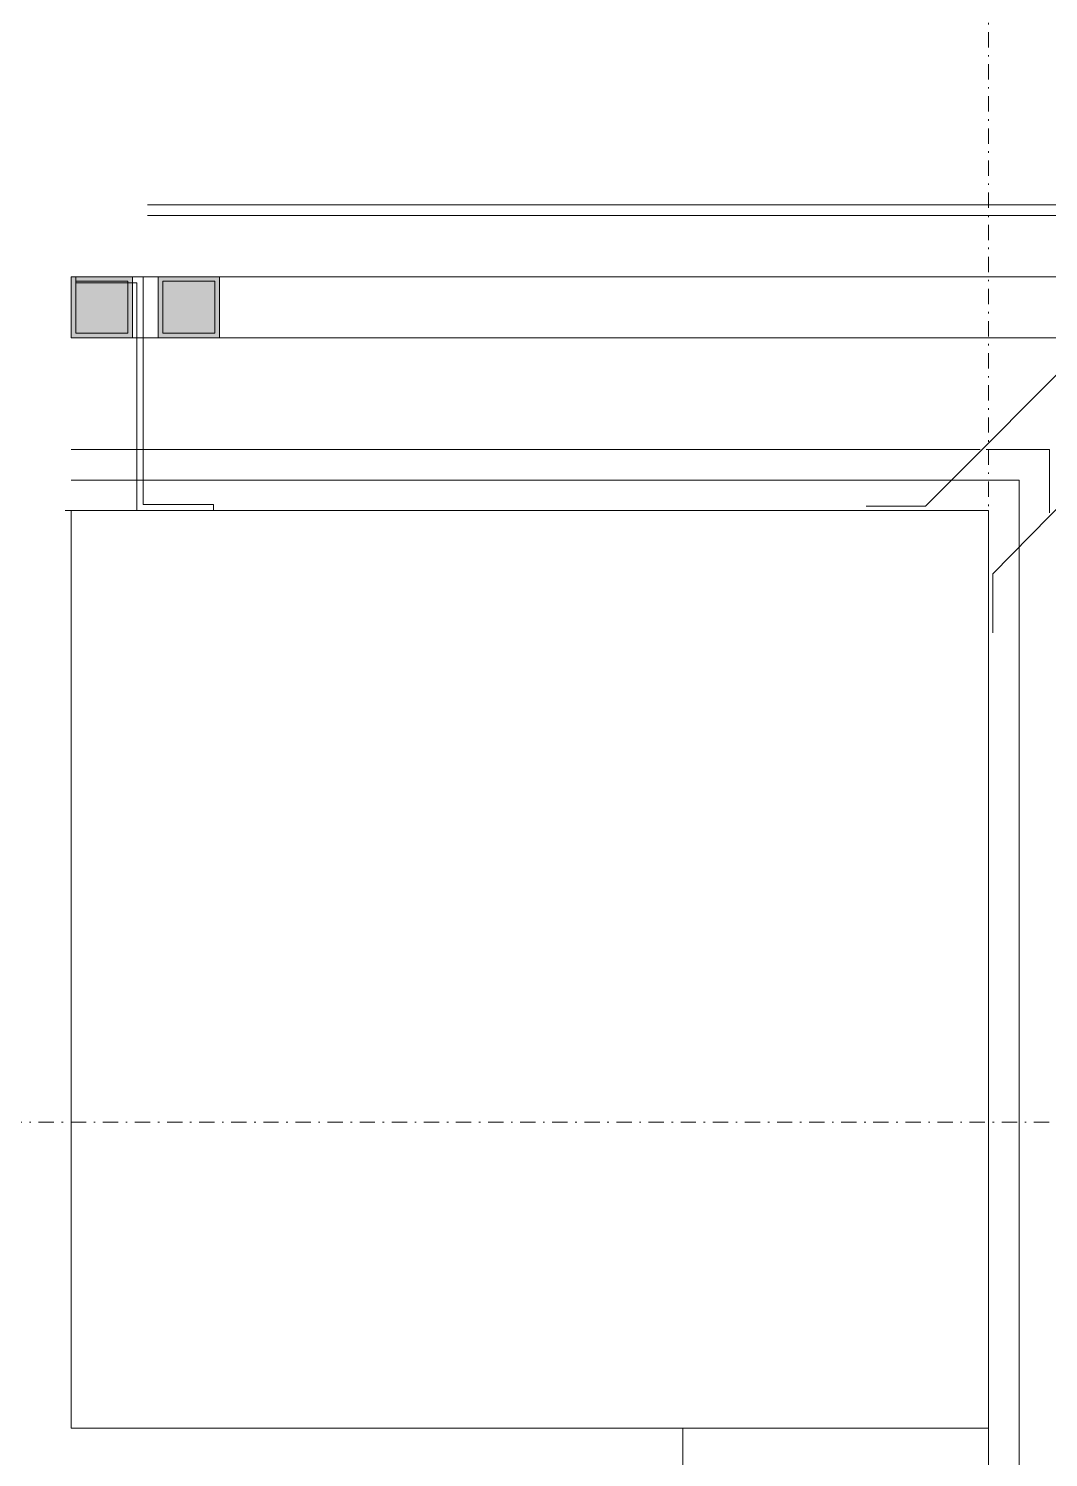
# Model space of a CAD drawing. Extents: x -2749 to 11890, y 0 to 8245.
# Drawn here: x 9792.3 to 9859, y 3723.9 to 3817.4 of the extents above; entities that cross this region are included whole.
import ezdxf

# ---------------------------------------------------------------- set-up
doc = ezdxf.new("R2010")
doc.units = 0
doc.header["$MEASUREMENT"] = 0
doc.linetypes.add('DASHDOT', pattern=[1, 0.5, -0.25, 0, -0.25])
doc.layers.get('0').update_dxf_attribs({"color": 9, "lineweight": 9})
for name, color, linetype, lineweight in [('00', 9, 'Continuous', 9), ('01', 9, 'Continuous', 9), ('06D', 9, 'Continuous', 9), ('10', 9, 'Continuous', 9), ('24', 9, 'DASHDOT', 9), ('33', 9, 'BATTING', 9)]:
    doc.layers.add(name, color=color, linetype=linetype, lineweight=lineweight)
doc.linetypes.add('BATTING', pattern='A,0.0001,-0.1,[134,ltypeshp.shx,S=0.1,R=0,X=-0.1,Y=0],-0.2,[134,ltypeshp.shx,S=0.1,R=180,X=0.1,Y=0],-0.1', length=0.4001)

# ---------------------------------------------------------------- blocks, each defined once
blk = doc.blocks.new('p-s-profil')
at = {"layer": '10'}
blk.add_lwpolyline([(9, 15.3), (4.6, 15.3), (4.6, 0.4), (0, 0.4), (0, 0), (5, 0), (5, 14.9), (9, 14.9), (9, 15.3)], dxfattribs=at)
blk.add_lwpolyline([(9, 15.3), (4.6, 15.3), (4.6, 0.4), (0, 0.4), (0, 0), (5, 0), (5, 14.9), (9, 14.9), (9, 15.3)], dxfattribs=at)
blk = doc.blocks.new('p-kutu_profil_40x40')
h = blk.add_hatch(color=256)
h.dxf.hatch_style = 1
h.paths.add_polyline_path([(0, 0), (4, 0), (4, 4), (0, 4)])
h = blk.add_hatch(color=255)
h.dxf.hatch_style = 1
h.paths.add_polyline_path([(0, 0), (4, 0), (4, 4), (0, 4)])
blk.add_lwpolyline([(0, 0), (4, 0), (4, 4), (0, 4)], close=True)
at = {"layer": '10'}
for points in [[(0, 4), (4, 4), (4, 0), (0, 0)], [(0, 4), (4, 4), (4, 0), (0, 0)], [(0, 0), (4, 0), (4, 4), (0, 4)], [(0.3, 3.7), (3.7, 3.7), (3.7, 0.3), (0.3, 0.3)], [(0.3, 3.7), (3.7, 3.7), (3.7, 0.3), (0.3, 0.3)]]:
    blk.add_lwpolyline(points, close=True, dxfattribs=at)
blk = doc.blocks.new('prf-10x10')
h = blk.add_hatch(color=255)
h.dxf.hatch_style = 1
h.paths.add_polyline_path([(-5, -5), (5, -5), (5, 5), (-5, 5)])
at = {"layer": '10'}
blk.add_lwpolyline([(-5, -5), (5, -5), (5, 5), (-5, 5)], close=True, dxfattribs=at)
blk = doc.blocks.new('p-kose-trapez')
at = {"layer": '06D'}
for points in [[(-21.962, -6.512), (-14.312, -6.512)], [(-21.962, -10.512), (-14.323, -10.512)], [(-10.512, -21.962), (-10.512, -14.323)], [(-6.512, -21.962), (-6.512, -14.312)], [(-17.812, -21.962), (-17.812, -17.812), (-21.962, -17.812)]]:
    blk.add_lwpolyline(points, dxfattribs=at)
at = {"layer": '10'}
for points in [[(-29.8, -21.512), (-25.924, -21.512), (-14.8, -10.387), (-14.8, -6), (-10.812, -6), (-10.812, 0.188), (0.188, 0.188), (0.188, -10.812), (-6, -10.812), (-6, -14.612), (-10.376, -14.612), (-21.512, -25.936), (-21.512, -29.812)], [(-10.312, -6.512), (-10.312, -6.512), (-10.312, -0.323), (-0.312, -0.323), (-0.312, -10.323), (-6.5, -10.323), (-6.5, -10.323)], [(-22.962, -1.812), (-10.812, -1.812)], [(-22.962, -2.512), (-10.812, -2.512)], [(-2.512, -21.962), (-2.512, -10.812)], [(-1.812, -21.962), (-1.812, -10.812)]]:
    blk.add_lwpolyline(points, dxfattribs=at)
at = {"layer": '10', "xscale": 0.4, "yscale": 0.4, "rotation": 90}
for p in [(-12.312, -8.512), (-8.312, -12.323)]:
    blk.add_blockref('prf-10x10', p, dxfattribs=at)

msp = doc.modelspace()

# ---------------------------------------------------------------- linework, layer by layer
at = {"layer": '00'}
msp.add_lwpolyline([(9835.058, 3725.872), (9855.058, 3725.873), (9855.058, 3299.873), (9835.058, 3299.873), (9835.058, 3725.873), (9835.058, 3725.873)], dxfattribs=at)
at = {"layer": '01'}
msp.add_lwpolyline([(9795.058, 3725.873), (9855.058, 3725.873), (9855.058, 3785.873), (9795.058, 3785.873)], close=True, dxfattribs=at)
at = {"layer": '06D'}
for points in [[(9858.908, 3801.173), (9795.058, 3801.173)], [(9858.908, 3797.173), (9795.058, 3797.173)], [(9854.508, 3789.873), (9795.058, 3789.873)], [(9854.908, 3785.873), (9794.658, 3785.873)], [(9855.058, 3785.873), (9855.058, 3299.473)]]:
    msp.add_lwpolyline(points, dxfattribs=at)
at = {"layer": '10'}
for points in [[(9853.908, 3805.873), (9800.058, 3805.873)], [(9853.908, 3805.173), (9800.058, 3805.173)]]:
    msp.add_lwpolyline(points, dxfattribs=at)
at = {"layer": '24', "ltscale": 2}
for points in [[(9755.058, 4008.373), (9755.058, 3968.373), (9855.058, 3968.373), (9855.058, 2535.873)], [(7012.529, 3745.873), (10535.058, 3745.873)]]:
    msp.add_lwpolyline(points, dxfattribs=at)
at = {"layer": '33', "ltscale": 0.2, "flags": 128}
msp.add_lwpolyline([(9857.058, 3299.873), (9857.058, 3787.873), (9795.058, 3787.873)], dxfattribs=at)

# ---------------------------------------------------------------- block references
for name, p in [('p-kose-trapez', (9876.869, 3807.685)), ('p-kutu_profil_40x40', (9795.058, 3797.173)), ('p-kutu_profil_40x40', (9800.758, 3797.173))]:
    msp.add_blockref(name, p)
at = {"xscale": -1}
msp.add_blockref('p-s-profil', (9804.358, 3785.873), dxfattribs=at)

doc.saveas('drawing.dxf')
